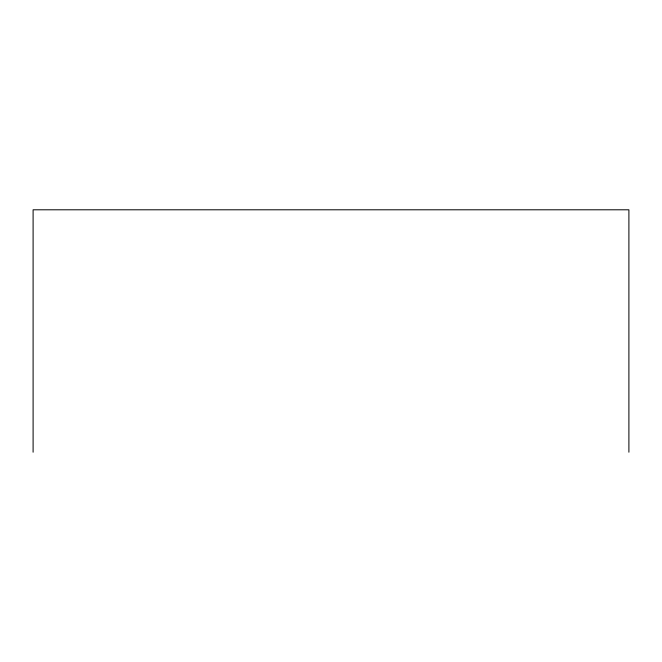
<?xml version="1.0" encoding="UTF-8"?>
<svg xmlns="http://www.w3.org/2000/svg" width="662" height="662" viewBox="0 0 662 662"><rect width="100%" height="100%" fill="white"/><g stroke="black" fill="none" stroke-linecap="round" stroke-linejoin="round"><path stroke-width="0.99" d="M628.9 452.204L628.9 209.796L33.1 209.796L33.1 452.204"/></g></svg>
